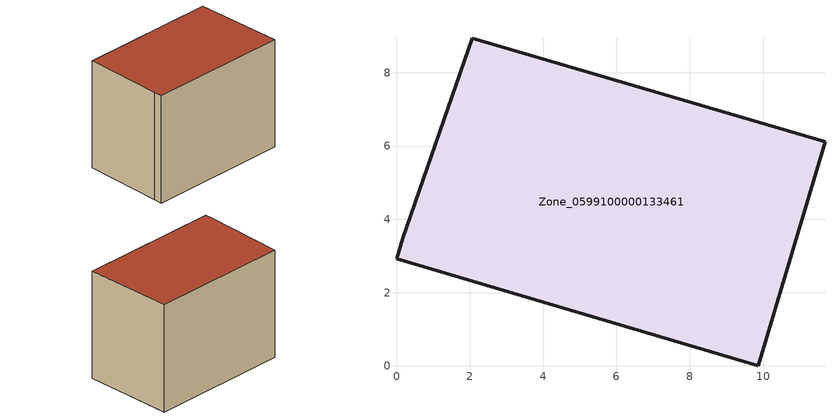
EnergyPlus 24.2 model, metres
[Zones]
Zone_0599100000133461
 floor ground (C_G): 0.17,3.48 2.06,8.95 11.69,6.12 9.87,0 0,2.93 z0.64
 wall outside (C_F): 0,2.93 9.87,0 11.69,6.12 2.06,8.95 0.17,3.48 0,2.93 z0.64:8.35
 roof outside (C_R): 2.06,8.95 0.17,3.48 0,2.93 9.87,0 11.69,6.12 z8.35
[BUILDING]
Pand.0599100000133461: North Axis=0; Terrain=City; Loads Convergence Tolerance Value=0.04; Temperature Convergence Tolerance Value=0.4; Solar Distribution=FullExterior; Maximum Number of Warmup Days=25; Minimum Number of Warmup Days=1
[Site:Location]
Rotterdam.The.Hague.AP_ZH_NLD Design_Conditions: Latitude=51.96; Longitude=4.45; Time Zone=1; Elevation=-4.5
[SITE:GROUNDTEMPERATURE:BUILDINGSURFACE]
18, 18, 18, 18, 18, 18, 18, 18, 18, 18, 18, 18
[MATERIAL] Thermal Absorptance=0.9; Solar Absorptance=0.7; Visible Absorptance=0.7
Name | Roughness | Thickness | Conductivity | Density | Specific Heat
G.TC.1965-1974 | MediumSmooth | 0.15 | 0.882353 | 540 | 1210
F.TC.1965-1974 | Rough | 0.3 | 0.697674 | 1920 | 840
R.TC.1965-1974 | MediumRough | 0.2 | 0.232558 | 1500 | 1000
[CONSTRUCTION]
C_G: G.TC.1965-1974
C_F: F.TC.1965-1974
C_R: R.TC.1965-1974
[ZONE]
Zone_0599100000133461: Type=1; Multiplier=1; Ceiling Height=Autocalculate; Volume=Autocalculate; Floor Area=autocalculate; Part of Total Floor Area=Yes
[ZONEINFILTRATION:DESIGNFLOWRATE]
Infil_Zone_0599100000133461: Zone or ZoneList or Space or SpaceList=Zone_0599100000133461; Schedule=AlwaysOn; Design Flow Rate Calculation Method=Flow/Area; Flow Rate per Floor Area=0.003; Constant Term Coefficient=1; Temperature Term Coefficient=0; Velocity Term Coefficient=0; Velocity Squared Term Coefficient=0
[HVACTEMPLATE:ZONE:IDEALLOADSAIRSYSTEM]
Zone_0599100000133461: Maximum Heating Supply Air Temperature=50; Minimum Cooling Supply Air Temperature=13; Maximum Heating Supply Air Humidity Ratio=0.0156; Minimum Cooling Supply Air Humidity Ratio=0.0077; Heating Limit=NoLimit; Cooling Limit=NoLimit; Dehumidification Control Type=ConstantSensibleHeatRatio; Cooling Sensible Heat Ratio=0.7; Dehumidification Setpoint=60; Humidification Control Type=None; Humidification Setpoint=30; Outdoor Air Method=None; Outdoor Air Flow Rate per Person=0.00944; Outdoor Air Flow Rate per Zone Floor Area=0; Outdoor Air Flow Rate per Zone=0; Demand Controlled Ventilation Type=None; Outdoor Air Economizer Type=NoEconomizer; Heat Recovery Type=None; Sensible Heat Recovery Effectiveness=0.7; Latent Heat Recovery Effectiveness=0.65
[ZONECONTROL:THERMOSTAT]
ThermostatControl_Zone_0599100000133461: Zone or ZoneList=Zone_0599100000133461; Control Type Schedule=DualSetpointControlType; Control 1=Thermostat_Zone_0599100000133461; Temperature Difference Between Cutout And Setpoint=0
[THERMOSTATSETPOINT:DUALSETPOINT]
Thermostat_Zone_0599100000133461: Heating Setpoint Temperature Schedule=HeatingSetpoint_Zone_0599100000133461; Cooling Setpoint Temperature Schedule=CoolingSetpoint_Zone_0599100000133461
[SCHEDULE:COMPACT]
HeatingSetpoint_Zone_0599100000133461: Through: 12/31, For: AllDays, Until: 24:00, 21
CoolingSetpoint_Zone_0599100000133461: Through: 12/31, For: AllDays, Until: 24:00, 24
DualSetpointControlType: Through: 12/31, For: AllDays, Until: 24:00, 4
AlwaysOn: Through: 12/31, For: AllDays, Until: 24:00, 1
